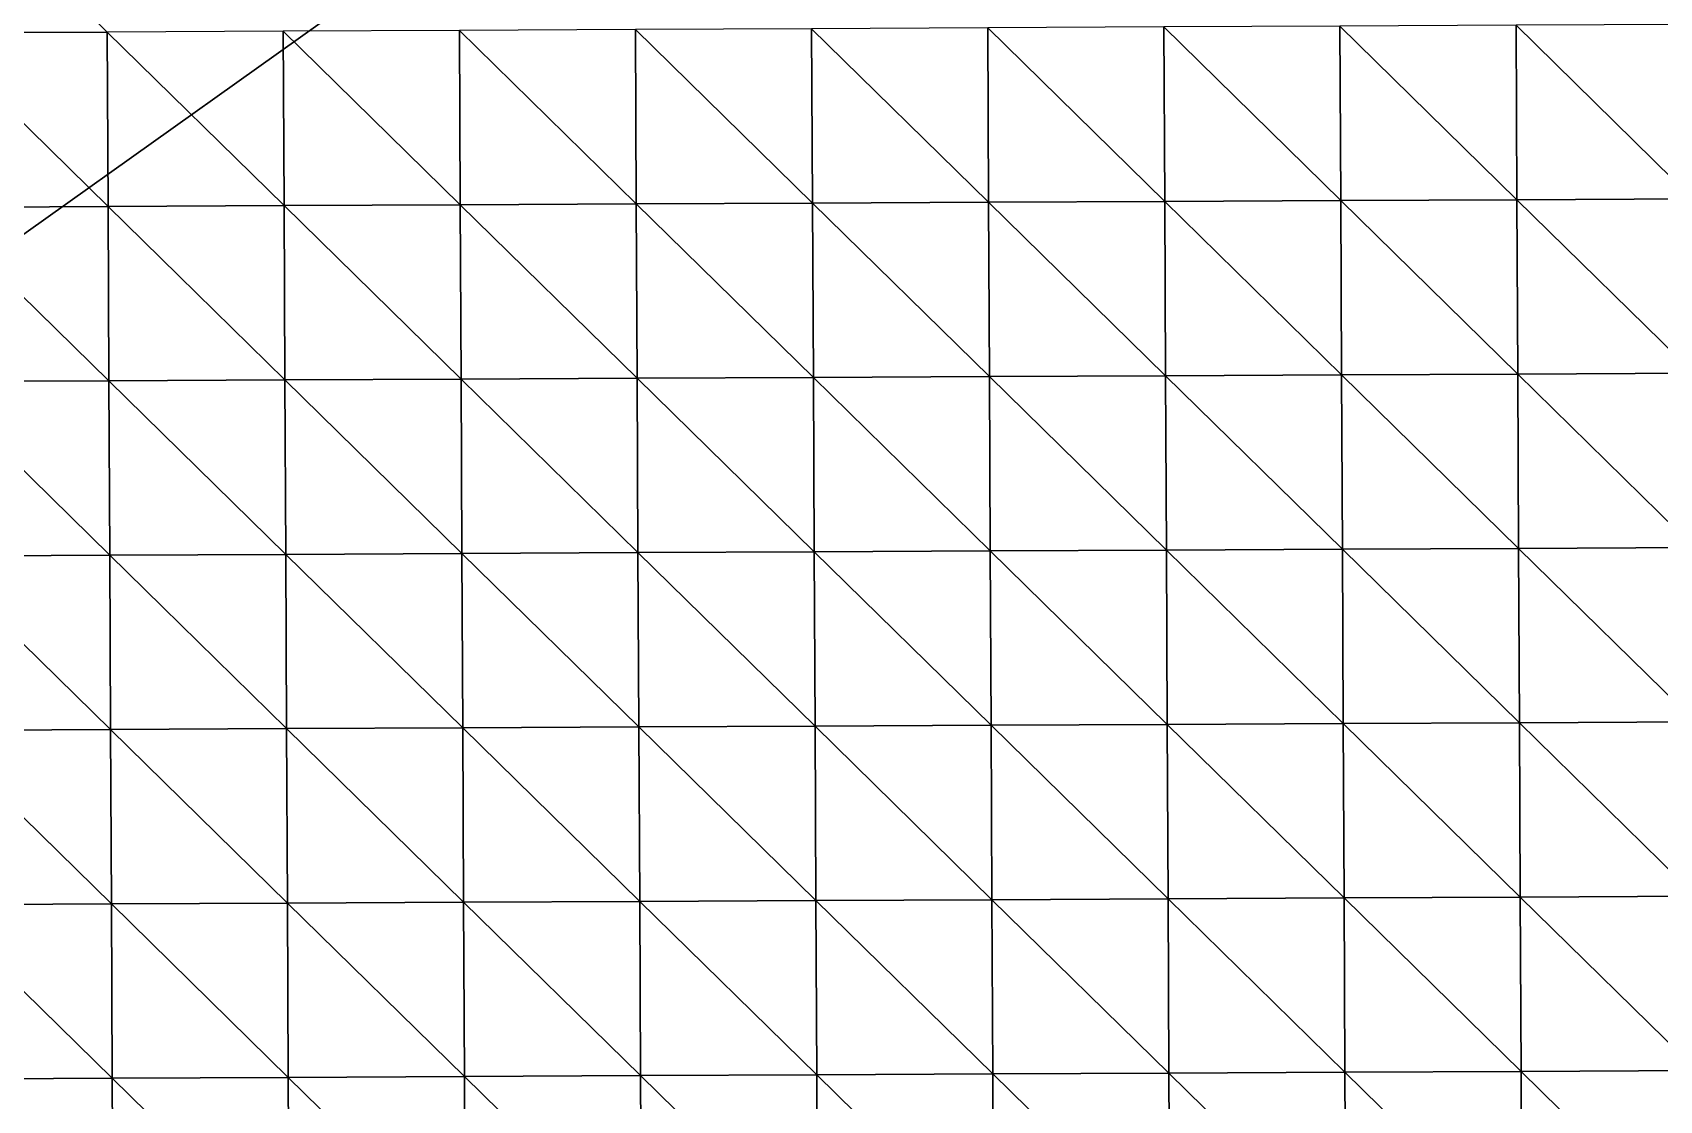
# Model space of a CAD drawing. Extents: x -372 to 678, y -263 to 741.
# Drawn here: x 444.4 to 560.5, y 514.1 to 590.3 of the extents above; entities that cross this region are included whole.
import ezdxf

# ---------------------------------------------------------------- set-up
doc = ezdxf.new("R2010")
doc.units = 0
doc.header["$LTSCALE"] = 0.0254
doc.layers.get('0').update_dxf_attribs({"linetype": 'CONTINUOUS'})
doc.layers.add('LOCATION_SNAPSHOT', color=144, linetype='CONTINUOUS')
doc.layers.add('LOCATION_TERRAIN', color=36, linetype='CONTINUOUS')

# ---------------------------------------------------------------- blocks, each defined once
blk = doc.blocks.new('LOCATION_SNAPSHOT_1')
at = {"color": 8}
mesh = blk.add_polyface(dxfattribs=at)
corners = [(-63.49, 214.77), (675.12, 740.67), (-66.01, 737.09), (677.64, 218.35)]
mesh.append_faces([[corners[k] for k in face] for face in [(0, 1, 2), (1, 0, 3)]], dxfattribs={"vtx0": -1, "color": 8})
blk = doc.blocks.new('LOCATION_TERRAIN_1')
at = {"color": 8}
mesh = blk.add_polyface(dxfattribs=at)
corners = [(449.73, 590.34, 14.01), (437.11, 602.72, 12.52), (437.17, 590.28, 13.12)]
mesh.append_faces([[corners[k] for k in face] for face in [(0, 1, 2)]], dxfattribs={"color": 8})
mesh = blk.add_polyface(dxfattribs=at)
corners = [(525.16, 578.27, 14.17), (525.1, 590.71, 13.86), (512.54, 590.65, 13.98)]
mesh.append_faces([[corners[k] for k in face] for face in [(0, 1, 2)]], dxfattribs={"color": 8})
mesh = blk.add_polyface(dxfattribs=at)
corners = [(537.72, 578.33, 14.27), (537.66, 590.77, 13.74), (525.1, 590.71, 13.86)]
mesh.append_faces([[corners[k] for k in face] for face in [(0, 1, 2)]], dxfattribs={"color": 8})
mesh = blk.add_polyface(dxfattribs=at)
corners = [(537.72, 578.33, 14.27), (525.1, 590.71, 13.86), (525.16, 578.27, 14.17)]
mesh.append_faces([[corners[k] for k in face] for face in [(0, 1, 2)]], dxfattribs={"color": 8})
mesh = blk.add_polyface(dxfattribs=at)
corners = [(550.28, 578.39, 14.47), (550.22, 590.83, 13.81), (537.66, 590.77, 13.74)]
mesh.append_faces([[corners[k] for k in face] for face in [(0, 1, 2)]], dxfattribs={"color": 8})
mesh = blk.add_polyface(dxfattribs=at)
corners = [(550.28, 578.39, 14.47), (537.66, 590.77, 13.74), (537.72, 578.33, 14.27)]
mesh.append_faces([[corners[k] for k in face] for face in [(0, 1, 2)]], dxfattribs={"color": 8})
mesh = blk.add_polyface(dxfattribs=at)
corners = [(562.84, 578.45, 14.8), (562.78, 590.89, 14.14), (550.22, 590.83, 13.81)]
mesh.append_faces([[corners[k] for k in face] for face in [(0, 1, 2)]], dxfattribs={"color": 8})
mesh = blk.add_polyface(dxfattribs=at)
corners = [(562.84, 578.45, 14.8), (550.22, 590.83, 13.81), (550.28, 578.39, 14.47)]
mesh.append_faces([[corners[k] for k in face] for face in [(0, 1, 2)]], dxfattribs={"color": 8})
mesh = blk.add_polyface(dxfattribs=at)
corners = [(449.79, 577.91, 14.5), (449.73, 590.34, 14.01), (437.17, 590.28, 13.12)]
mesh.append_faces([[corners[k] for k in face] for face in [(0, 1, 2)]], dxfattribs={"color": 8})
mesh = blk.add_polyface(dxfattribs=at)
corners = [(449.79, 577.91, 14.5), (437.17, 590.28, 13.12), (437.23, 577.84, 13.73)]
mesh.append_faces([[corners[k] for k in face] for face in [(0, 1, 2)]], dxfattribs={"color": 8})
mesh = blk.add_polyface(dxfattribs=at)
corners = [(462.35, 577.97, 15.28), (462.29, 590.4, 14.89), (449.73, 590.34, 14.01)]
mesh.append_faces([[corners[k] for k in face] for face in [(0, 1, 2)]], dxfattribs={"color": 8})
mesh = blk.add_polyface(dxfattribs=at)
corners = [(462.35, 577.97, 15.28), (449.73, 590.34, 14.01), (449.79, 577.91, 14.5)]
mesh.append_faces([[corners[k] for k in face] for face in [(0, 1, 2)]], dxfattribs={"color": 8})
mesh = blk.add_polyface(dxfattribs=at)
corners = [(474.91, 578.03, 15.42), (474.85, 590.46, 15.14), (462.29, 590.4, 14.89)]
mesh.append_faces([[corners[k] for k in face] for face in [(0, 1, 2)]], dxfattribs={"color": 8})
mesh = blk.add_polyface(dxfattribs=at)
corners = [(474.91, 578.03, 15.42), (462.29, 590.4, 14.89), (462.35, 577.97, 15.28)]
mesh.append_faces([[corners[k] for k in face] for face in [(0, 1, 2)]], dxfattribs={"color": 8})
mesh = blk.add_polyface(dxfattribs=at)
corners = [(487.47, 578.09, 14.88), (487.41, 590.52, 14.71), (474.85, 590.46, 15.14)]
mesh.append_faces([[corners[k] for k in face] for face in [(0, 1, 2)]], dxfattribs={"color": 8})
mesh = blk.add_polyface(dxfattribs=at)
corners = [(487.47, 578.09, 14.88), (474.85, 590.46, 15.14), (474.91, 578.03, 15.42)]
mesh.append_faces([[corners[k] for k in face] for face in [(0, 1, 2)]], dxfattribs={"color": 8})
mesh = blk.add_polyface(dxfattribs=at)
corners = [(500.04, 578.15, 14.33), (499.98, 590.58, 14.27), (487.41, 590.52, 14.71)]
mesh.append_faces([[corners[k] for k in face] for face in [(0, 1, 2)]], dxfattribs={"color": 8})
mesh = blk.add_polyface(dxfattribs=at)
corners = [(500.04, 578.15, 14.33), (487.41, 590.52, 14.71), (487.47, 578.09, 14.88)]
mesh.append_faces([[corners[k] for k in face] for face in [(0, 1, 2)]], dxfattribs={"color": 8})
mesh = blk.add_polyface(dxfattribs=at)
corners = [(512.6, 578.21, 14.07), (512.54, 590.65, 13.98), (499.98, 590.58, 14.27)]
mesh.append_faces([[corners[k] for k in face] for face in [(0, 1, 2)]], dxfattribs={"color": 8})
mesh = blk.add_polyface(dxfattribs=at)
corners = [(512.6, 578.21, 14.07), (499.98, 590.58, 14.27), (500.04, 578.15, 14.33)]
mesh.append_faces([[corners[k] for k in face] for face in [(0, 1, 2)]], dxfattribs={"color": 8})
mesh = blk.add_polyface(dxfattribs=at)
corners = [(525.16, 578.27, 14.17), (512.54, 590.65, 13.98), (512.6, 578.21, 14.07)]
mesh.append_faces([[corners[k] for k in face] for face in [(0, 1, 2)]], dxfattribs={"color": 8})
mesh = blk.add_polyface(dxfattribs=at)
corners = [(449.85, 565.47, 15), (449.79, 577.91, 14.5), (437.23, 577.84, 13.73)]
mesh.append_faces([[corners[k] for k in face] for face in [(0, 1, 2)]], dxfattribs={"color": 8})
mesh = blk.add_polyface(dxfattribs=at)
corners = [(462.41, 565.53, 15.66), (462.35, 577.97, 15.28), (449.79, 577.91, 14.5)]
mesh.append_faces([[corners[k] for k in face] for face in [(0, 1, 2)]], dxfattribs={"color": 8})
mesh = blk.add_polyface(dxfattribs=at)
corners = [(462.41, 565.53, 15.66), (449.79, 577.91, 14.5), (449.85, 565.47, 15)]
mesh.append_faces([[corners[k] for k in face] for face in [(0, 1, 2)]], dxfattribs={"color": 8})
mesh = blk.add_polyface(dxfattribs=at)
corners = [(474.97, 565.59, 15.7), (474.91, 578.03, 15.42), (462.35, 577.97, 15.28)]
mesh.append_faces([[corners[k] for k in face] for face in [(0, 1, 2)]], dxfattribs={"color": 8})
mesh = blk.add_polyface(dxfattribs=at)
corners = [(474.97, 565.59, 15.7), (462.35, 577.97, 15.28), (462.41, 565.53, 15.66)]
mesh.append_faces([[corners[k] for k in face] for face in [(0, 1, 2)]], dxfattribs={"color": 8})
mesh = blk.add_polyface(dxfattribs=at)
corners = [(487.53, 565.65, 15.04), (487.47, 578.09, 14.88), (474.91, 578.03, 15.42)]
mesh.append_faces([[corners[k] for k in face] for face in [(0, 1, 2)]], dxfattribs={"color": 8})
mesh = blk.add_polyface(dxfattribs=at)
corners = [(487.53, 565.65, 15.04), (474.91, 578.03, 15.42), (474.97, 565.59, 15.7)]
mesh.append_faces([[corners[k] for k in face] for face in [(0, 1, 2)]], dxfattribs={"color": 8})
mesh = blk.add_polyface(dxfattribs=at)
corners = [(500.1, 565.71, 14.39), (500.04, 578.15, 14.33), (487.47, 578.09, 14.88)]
mesh.append_faces([[corners[k] for k in face] for face in [(0, 1, 2)]], dxfattribs={"color": 8})
mesh = blk.add_polyface(dxfattribs=at)
corners = [(500.1, 565.71, 14.39), (487.47, 578.09, 14.88), (487.53, 565.65, 15.04)]
mesh.append_faces([[corners[k] for k in face] for face in [(0, 1, 2)]], dxfattribs={"color": 8})
mesh = blk.add_polyface(dxfattribs=at)
corners = [(512.66, 565.77, 14.17), (512.6, 578.21, 14.07), (500.04, 578.15, 14.33)]
mesh.append_faces([[corners[k] for k in face] for face in [(0, 1, 2)]], dxfattribs={"color": 8})
mesh = blk.add_polyface(dxfattribs=at)
corners = [(512.66, 565.77, 14.17), (500.04, 578.15, 14.33), (500.1, 565.71, 14.39)]
mesh.append_faces([[corners[k] for k in face] for face in [(0, 1, 2)]], dxfattribs={"color": 8})
mesh = blk.add_polyface(dxfattribs=at)
corners = [(525.22, 565.83, 14.49), (525.16, 578.27, 14.17), (512.6, 578.21, 14.07)]
mesh.append_faces([[corners[k] for k in face] for face in [(0, 1, 2)]], dxfattribs={"color": 8})
mesh = blk.add_polyface(dxfattribs=at)
corners = [(525.22, 565.83, 14.49), (512.6, 578.21, 14.07), (512.66, 565.77, 14.17)]
mesh.append_faces([[corners[k] for k in face] for face in [(0, 1, 2)]], dxfattribs={"color": 8})
mesh = blk.add_polyface(dxfattribs=at)
corners = [(537.78, 565.89, 14.8), (537.72, 578.33, 14.27), (525.16, 578.27, 14.17)]
mesh.append_faces([[corners[k] for k in face] for face in [(0, 1, 2)]], dxfattribs={"color": 8})
mesh = blk.add_polyface(dxfattribs=at)
corners = [(537.78, 565.89, 14.8), (525.16, 578.27, 14.17), (525.22, 565.83, 14.49)]
mesh.append_faces([[corners[k] for k in face] for face in [(0, 1, 2)]], dxfattribs={"color": 8})
mesh = blk.add_polyface(dxfattribs=at)
corners = [(550.34, 565.95, 15.13), (550.28, 578.39, 14.47), (537.72, 578.33, 14.27)]
mesh.append_faces([[corners[k] for k in face] for face in [(0, 1, 2)]], dxfattribs={"color": 8})
mesh = blk.add_polyface(dxfattribs=at)
corners = [(550.34, 565.95, 15.13), (537.72, 578.33, 14.27), (537.78, 565.89, 14.8)]
mesh.append_faces([[corners[k] for k in face] for face in [(0, 1, 2)]], dxfattribs={"color": 8})
mesh = blk.add_polyface(dxfattribs=at)
corners = [(562.9, 566.02, 15.46), (562.84, 578.45, 14.8), (550.28, 578.39, 14.47)]
mesh.append_faces([[corners[k] for k in face] for face in [(0, 1, 2)]], dxfattribs={"color": 8})
mesh = blk.add_polyface(dxfattribs=at)
corners = [(562.9, 566.02, 15.46), (550.28, 578.39, 14.47), (550.34, 565.95, 15.13)]
mesh.append_faces([[corners[k] for k in face] for face in [(0, 1, 2)]], dxfattribs={"color": 8})
mesh = blk.add_polyface(dxfattribs=at)
corners = [(449.85, 565.47, 15), (437.23, 577.84, 13.73), (437.29, 565.41, 14.33)]
mesh.append_faces([[corners[k] for k in face] for face in [(0, 1, 2)]], dxfattribs={"color": 8})
mesh = blk.add_polyface(dxfattribs=at)
corners = [(449.91, 553.03, 14.87), (449.85, 565.47, 15), (437.29, 565.41, 14.33)]
mesh.append_faces([[corners[k] for k in face] for face in [(0, 1, 2)]], dxfattribs={"color": 8})
mesh = blk.add_polyface(dxfattribs=at)
corners = [(449.91, 553.03, 14.87), (437.29, 565.41, 14.33), (437.35, 552.97, 14.11)]
mesh.append_faces([[corners[k] for k in face] for face in [(0, 1, 2)]], dxfattribs={"color": 8})
mesh = blk.add_polyface(dxfattribs=at)
corners = [(462.47, 553.09, 15.63), (462.41, 565.53, 15.66), (449.85, 565.47, 15)]
mesh.append_faces([[corners[k] for k in face] for face in [(0, 1, 2)]], dxfattribs={"color": 8})
mesh = blk.add_polyface(dxfattribs=at)
corners = [(462.47, 553.09, 15.63), (449.85, 565.47, 15), (449.91, 553.03, 14.87)]
mesh.append_faces([[corners[k] for k in face] for face in [(0, 1, 2)]], dxfattribs={"color": 8})
mesh = blk.add_polyface(dxfattribs=at)
corners = [(475.03, 553.15, 15.76), (474.97, 565.59, 15.7), (462.41, 565.53, 15.66)]
mesh.append_faces([[corners[k] for k in face] for face in [(0, 1, 2)]], dxfattribs={"color": 8})
mesh = blk.add_polyface(dxfattribs=at)
corners = [(475.03, 553.15, 15.76), (462.41, 565.53, 15.66), (462.47, 553.09, 15.63)]
mesh.append_faces([[corners[k] for k in face] for face in [(0, 1, 2)]], dxfattribs={"color": 8})
mesh = blk.add_polyface(dxfattribs=at)
corners = [(487.59, 553.22, 15.21), (487.53, 565.65, 15.04), (474.97, 565.59, 15.7)]
mesh.append_faces([[corners[k] for k in face] for face in [(0, 1, 2)]], dxfattribs={"color": 8})
mesh = blk.add_polyface(dxfattribs=at)
corners = [(487.59, 553.22, 15.21), (474.97, 565.59, 15.7), (475.03, 553.15, 15.76)]
mesh.append_faces([[corners[k] for k in face] for face in [(0, 1, 2)]], dxfattribs={"color": 8})
mesh = blk.add_polyface(dxfattribs=at)
corners = [(500.16, 553.28, 14.65), (500.1, 565.71, 14.39), (487.53, 565.65, 15.04)]
mesh.append_faces([[corners[k] for k in face] for face in [(0, 1, 2)]], dxfattribs={"color": 8})
mesh = blk.add_polyface(dxfattribs=at)
corners = [(500.16, 553.28, 14.65), (487.53, 565.65, 15.04), (487.59, 553.22, 15.21)]
mesh.append_faces([[corners[k] for k in face] for face in [(0, 1, 2)]], dxfattribs={"color": 8})
mesh = blk.add_polyface(dxfattribs=at)
corners = [(512.72, 553.34, 14.44), (512.66, 565.77, 14.17), (500.1, 565.71, 14.39)]
mesh.append_faces([[corners[k] for k in face] for face in [(0, 1, 2)]], dxfattribs={"color": 8})
mesh = blk.add_polyface(dxfattribs=at)
corners = [(512.72, 553.34, 14.44), (500.1, 565.71, 14.39), (500.16, 553.28, 14.65)]
mesh.append_faces([[corners[k] for k in face] for face in [(0, 1, 2)]], dxfattribs={"color": 8})
mesh = blk.add_polyface(dxfattribs=at)
corners = [(525.28, 553.4, 14.67), (525.22, 565.83, 14.49), (512.66, 565.77, 14.17)]
mesh.append_faces([[corners[k] for k in face] for face in [(0, 1, 2)]], dxfattribs={"color": 8})
mesh = blk.add_polyface(dxfattribs=at)
corners = [(525.28, 553.4, 14.67), (512.66, 565.77, 14.17), (512.72, 553.34, 14.44)]
mesh.append_faces([[corners[k] for k in face] for face in [(0, 1, 2)]], dxfattribs={"color": 8})
mesh = blk.add_polyface(dxfattribs=at)
corners = [(537.84, 553.46, 14.9), (537.78, 565.89, 14.8), (525.22, 565.83, 14.49)]
mesh.append_faces([[corners[k] for k in face] for face in [(0, 1, 2)]], dxfattribs={"color": 8})
mesh = blk.add_polyface(dxfattribs=at)
corners = [(537.84, 553.46, 14.9), (525.22, 565.83, 14.49), (525.28, 553.4, 14.67)]
mesh.append_faces([[corners[k] for k in face] for face in [(0, 1, 2)]], dxfattribs={"color": 8})
mesh = blk.add_polyface(dxfattribs=at)
corners = [(550.4, 553.52, 15.21), (550.34, 565.95, 15.13), (537.78, 565.89, 14.8)]
mesh.append_faces([[corners[k] for k in face] for face in [(0, 1, 2)]], dxfattribs={"color": 8})
mesh = blk.add_polyface(dxfattribs=at)
corners = [(550.4, 553.52, 15.21), (537.78, 565.89, 14.8), (537.84, 553.46, 14.9)]
mesh.append_faces([[corners[k] for k in face] for face in [(0, 1, 2)]], dxfattribs={"color": 8})
mesh = blk.add_polyface(dxfattribs=at)
corners = [(562.96, 553.58, 15.64), (562.9, 566.02, 15.46), (550.34, 565.95, 15.13)]
mesh.append_faces([[corners[k] for k in face] for face in [(0, 1, 2)]], dxfattribs={"color": 8})
mesh = blk.add_polyface(dxfattribs=at)
corners = [(562.96, 553.58, 15.64), (550.34, 565.95, 15.13), (550.4, 553.52, 15.21)]
mesh.append_faces([[corners[k] for k in face] for face in [(0, 1, 2)]], dxfattribs={"color": 8})
mesh = blk.add_polyface(dxfattribs=at)
corners = [(563.02, 541.14, 15.8), (562.96, 553.58, 15.64), (550.4, 553.52, 15.21)]
mesh.append_faces([[corners[k] for k in face] for face in [(0, 1, 2)]], dxfattribs={"color": 8})
mesh = blk.add_polyface(dxfattribs=at)
corners = [(449.97, 540.6, 14.71), (449.91, 553.03, 14.87), (437.35, 552.97, 14.11)]
mesh.append_faces([[corners[k] for k in face] for face in [(0, 1, 2)]], dxfattribs={"color": 8})
mesh = blk.add_polyface(dxfattribs=at)
corners = [(449.97, 540.6, 14.71), (437.35, 552.97, 14.11), (437.41, 540.54, 13.84)]
mesh.append_faces([[corners[k] for k in face] for face in [(0, 1, 2)]], dxfattribs={"color": 8})
mesh = blk.add_polyface(dxfattribs=at)
corners = [(462.53, 540.66, 15.58), (462.47, 553.09, 15.63), (449.91, 553.03, 14.87)]
mesh.append_faces([[corners[k] for k in face] for face in [(0, 1, 2)]], dxfattribs={"color": 8})
mesh = blk.add_polyface(dxfattribs=at)
corners = [(462.53, 540.66, 15.58), (449.91, 553.03, 14.87), (449.97, 540.6, 14.71)]
mesh.append_faces([[corners[k] for k in face] for face in [(0, 1, 2)]], dxfattribs={"color": 8})
mesh = blk.add_polyface(dxfattribs=at)
corners = [(475.09, 540.72, 15.82), (475.03, 553.15, 15.76), (462.47, 553.09, 15.63)]
mesh.append_faces([[corners[k] for k in face] for face in [(0, 1, 2)]], dxfattribs={"color": 8})
mesh = blk.add_polyface(dxfattribs=at)
corners = [(475.09, 540.72, 15.82), (462.47, 553.09, 15.63), (462.53, 540.66, 15.58)]
mesh.append_faces([[corners[k] for k in face] for face in [(0, 1, 2)]], dxfattribs={"color": 8})
mesh = blk.add_polyface(dxfattribs=at)
corners = [(487.65, 540.78, 15.37), (487.59, 553.22, 15.21), (475.03, 553.15, 15.76)]
mesh.append_faces([[corners[k] for k in face] for face in [(0, 1, 2)]], dxfattribs={"color": 8})
mesh = blk.add_polyface(dxfattribs=at)
corners = [(487.65, 540.78, 15.37), (475.03, 553.15, 15.76), (475.09, 540.72, 15.82)]
mesh.append_faces([[corners[k] for k in face] for face in [(0, 1, 2)]], dxfattribs={"color": 8})
mesh = blk.add_polyface(dxfattribs=at)
corners = [(500.22, 540.84, 14.92), (500.16, 553.28, 14.65), (487.59, 553.22, 15.21)]
mesh.append_faces([[corners[k] for k in face] for face in [(0, 1, 2)]], dxfattribs={"color": 8})
mesh = blk.add_polyface(dxfattribs=at)
corners = [(500.22, 540.84, 14.92), (487.59, 553.22, 15.21), (487.65, 540.78, 15.37)]
mesh.append_faces([[corners[k] for k in face] for face in [(0, 1, 2)]], dxfattribs={"color": 8})
mesh = blk.add_polyface(dxfattribs=at)
corners = [(512.78, 540.9, 14.72), (512.72, 553.34, 14.44), (500.16, 553.28, 14.65)]
mesh.append_faces([[corners[k] for k in face] for face in [(0, 1, 2)]], dxfattribs={"color": 8})
mesh = blk.add_polyface(dxfattribs=at)
corners = [(512.78, 540.9, 14.72), (500.16, 553.28, 14.65), (500.22, 540.84, 14.92)]
mesh.append_faces([[corners[k] for k in face] for face in [(0, 1, 2)]], dxfattribs={"color": 8})
mesh = blk.add_polyface(dxfattribs=at)
corners = [(525.34, 540.96, 14.84), (525.28, 553.4, 14.67), (512.72, 553.34, 14.44)]
mesh.append_faces([[corners[k] for k in face] for face in [(0, 1, 2)]], dxfattribs={"color": 8})
mesh = blk.add_polyface(dxfattribs=at)
corners = [(525.34, 540.96, 14.84), (512.72, 553.34, 14.44), (512.78, 540.9, 14.72)]
mesh.append_faces([[corners[k] for k in face] for face in [(0, 1, 2)]], dxfattribs={"color": 8})
mesh = blk.add_polyface(dxfattribs=at)
corners = [(537.9, 541.02, 14.96), (537.84, 553.46, 14.9), (525.28, 553.4, 14.67)]
mesh.append_faces([[corners[k] for k in face] for face in [(0, 1, 2)]], dxfattribs={"color": 8})
mesh = blk.add_polyface(dxfattribs=at)
corners = [(537.9, 541.02, 14.96), (525.28, 553.4, 14.67), (525.34, 540.96, 14.84)]
mesh.append_faces([[corners[k] for k in face] for face in [(0, 1, 2)]], dxfattribs={"color": 8})
mesh = blk.add_polyface(dxfattribs=at)
corners = [(550.46, 541.08, 15.26), (550.4, 553.52, 15.21), (537.84, 553.46, 14.9)]
mesh.append_faces([[corners[k] for k in face] for face in [(0, 1, 2)]], dxfattribs={"color": 8})
mesh = blk.add_polyface(dxfattribs=at)
corners = [(550.46, 541.08, 15.26), (537.84, 553.46, 14.9), (537.9, 541.02, 14.96)]
mesh.append_faces([[corners[k] for k in face] for face in [(0, 1, 2)]], dxfattribs={"color": 8})
mesh = blk.add_polyface(dxfattribs=at)
corners = [(563.02, 541.14, 15.8), (550.4, 553.52, 15.21), (550.46, 541.08, 15.26)]
mesh.append_faces([[corners[k] for k in face] for face in [(0, 1, 2)]], dxfattribs={"color": 8})
mesh = blk.add_polyface(dxfattribs=at)
corners = [(487.72, 528.34, 15.53), (487.65, 540.78, 15.37), (475.09, 540.72, 15.82)]
mesh.append_faces([[corners[k] for k in face] for face in [(0, 1, 2)]], dxfattribs={"color": 8})
mesh = blk.add_polyface(dxfattribs=at)
corners = [(500.28, 528.4, 15.18), (500.22, 540.84, 14.92), (487.65, 540.78, 15.37)]
mesh.append_faces([[corners[k] for k in face] for face in [(0, 1, 2)]], dxfattribs={"color": 8})
mesh = blk.add_polyface(dxfattribs=at)
corners = [(500.28, 528.4, 15.18), (487.65, 540.78, 15.37), (487.72, 528.34, 15.53)]
mesh.append_faces([[corners[k] for k in face] for face in [(0, 1, 2)]], dxfattribs={"color": 8})
mesh = blk.add_polyface(dxfattribs=at)
corners = [(512.84, 528.46, 15), (512.78, 540.9, 14.72), (500.22, 540.84, 14.92)]
mesh.append_faces([[corners[k] for k in face] for face in [(0, 1, 2)]], dxfattribs={"color": 8})
mesh = blk.add_polyface(dxfattribs=at)
corners = [(512.84, 528.46, 15), (500.22, 540.84, 14.92), (500.28, 528.4, 15.18)]
mesh.append_faces([[corners[k] for k in face] for face in [(0, 1, 2)]], dxfattribs={"color": 8})
mesh = blk.add_polyface(dxfattribs=at)
corners = [(525.4, 528.52, 15.01), (525.34, 540.96, 14.84), (512.78, 540.9, 14.72)]
mesh.append_faces([[corners[k] for k in face] for face in [(0, 1, 2)]], dxfattribs={"color": 8})
mesh = blk.add_polyface(dxfattribs=at)
corners = [(525.4, 528.52, 15.01), (512.78, 540.9, 14.72), (512.84, 528.46, 15)]
mesh.append_faces([[corners[k] for k in face] for face in [(0, 1, 2)]], dxfattribs={"color": 8})
mesh = blk.add_polyface(dxfattribs=at)
corners = [(537.96, 528.59, 15.02), (537.9, 541.02, 14.96), (525.34, 540.96, 14.84)]
mesh.append_faces([[corners[k] for k in face] for face in [(0, 1, 2)]], dxfattribs={"color": 8})
mesh = blk.add_polyface(dxfattribs=at)
corners = [(537.96, 528.59, 15.02), (525.34, 540.96, 14.84), (525.4, 528.52, 15.01)]
mesh.append_faces([[corners[k] for k in face] for face in [(0, 1, 2)]], dxfattribs={"color": 8})
mesh = blk.add_polyface(dxfattribs=at)
corners = [(550.52, 528.65, 15.3), (550.46, 541.08, 15.26), (537.9, 541.02, 14.96)]
mesh.append_faces([[corners[k] for k in face] for face in [(0, 1, 2)]], dxfattribs={"color": 8})
mesh = blk.add_polyface(dxfattribs=at)
corners = [(550.52, 528.65, 15.3), (537.9, 541.02, 14.96), (537.96, 528.59, 15.02)]
mesh.append_faces([[corners[k] for k in face] for face in [(0, 1, 2)]], dxfattribs={"color": 8})
mesh = blk.add_polyface(dxfattribs=at)
corners = [(563.08, 528.71, 15.95), (563.02, 541.14, 15.8), (550.46, 541.08, 15.26)]
mesh.append_faces([[corners[k] for k in face] for face in [(0, 1, 2)]], dxfattribs={"color": 8})
mesh = blk.add_polyface(dxfattribs=at)
corners = [(563.08, 528.71, 15.95), (550.46, 541.08, 15.26), (550.52, 528.65, 15.3)]
mesh.append_faces([[corners[k] for k in face] for face in [(0, 1, 2)]], dxfattribs={"color": 8})
mesh = blk.add_polyface(dxfattribs=at)
corners = [(450.03, 528.16, 14.54), (449.97, 540.6, 14.71), (437.41, 540.54, 13.84)]
mesh.append_faces([[corners[k] for k in face] for face in [(0, 1, 2)]], dxfattribs={"color": 8})
mesh = blk.add_polyface(dxfattribs=at)
corners = [(450.03, 528.16, 14.54), (437.41, 540.54, 13.84), (437.47, 528.1, 13.56)]
mesh.append_faces([[corners[k] for k in face] for face in [(0, 1, 2)]], dxfattribs={"color": 8})
mesh = blk.add_polyface(dxfattribs=at)
corners = [(462.59, 528.22, 15.52), (462.53, 540.66, 15.58), (449.97, 540.6, 14.71)]
mesh.append_faces([[corners[k] for k in face] for face in [(0, 1, 2)]], dxfattribs={"color": 8})
mesh = blk.add_polyface(dxfattribs=at)
corners = [(462.59, 528.22, 15.52), (449.97, 540.6, 14.71), (450.03, 528.16, 14.54)]
mesh.append_faces([[corners[k] for k in face] for face in [(0, 1, 2)]], dxfattribs={"color": 8})
mesh = blk.add_polyface(dxfattribs=at)
corners = [(475.15, 528.28, 15.87), (475.09, 540.72, 15.82), (462.53, 540.66, 15.58)]
mesh.append_faces([[corners[k] for k in face] for face in [(0, 1, 2)]], dxfattribs={"color": 8})
mesh = blk.add_polyface(dxfattribs=at)
corners = [(475.15, 528.28, 15.87), (462.53, 540.66, 15.58), (462.59, 528.22, 15.52)]
mesh.append_faces([[corners[k] for k in face] for face in [(0, 1, 2)]], dxfattribs={"color": 8})
mesh = blk.add_polyface(dxfattribs=at)
corners = [(487.72, 528.34, 15.53), (475.09, 540.72, 15.82), (475.15, 528.28, 15.87)]
mesh.append_faces([[corners[k] for k in face] for face in [(0, 1, 2)]], dxfattribs={"color": 8})
mesh = blk.add_polyface(dxfattribs=at)
corners = [(450.09, 515.72, 14.23), (450.03, 528.16, 14.54), (437.47, 528.1, 13.56)]
mesh.append_faces([[corners[k] for k in face] for face in [(0, 1, 2)]], dxfattribs={"color": 8})
mesh = blk.add_polyface(dxfattribs=at)
corners = [(450.09, 515.72, 14.23), (437.47, 528.1, 13.56), (437.53, 515.66, 13.24)]
mesh.append_faces([[corners[k] for k in face] for face in [(0, 1, 2)]], dxfattribs={"color": 8})
mesh = blk.add_polyface(dxfattribs=at)
corners = [(462.65, 515.79, 15.22), (462.59, 528.22, 15.52), (450.03, 528.16, 14.54)]
mesh.append_faces([[corners[k] for k in face] for face in [(0, 1, 2)]], dxfattribs={"color": 8})
mesh = blk.add_polyface(dxfattribs=at)
corners = [(462.65, 515.79, 15.22), (450.03, 528.16, 14.54), (450.09, 515.72, 14.23)]
mesh.append_faces([[corners[k] for k in face] for face in [(0, 1, 2)]], dxfattribs={"color": 8})
mesh = blk.add_polyface(dxfattribs=at)
corners = [(475.21, 515.85, 15.72), (475.15, 528.28, 15.87), (462.59, 528.22, 15.52)]
mesh.append_faces([[corners[k] for k in face] for face in [(0, 1, 2)]], dxfattribs={"color": 8})
mesh = blk.add_polyface(dxfattribs=at)
corners = [(475.21, 515.85, 15.72), (462.59, 528.22, 15.52), (462.65, 515.79, 15.22)]
mesh.append_faces([[corners[k] for k in face] for face in [(0, 1, 2)]], dxfattribs={"color": 8})
mesh = blk.add_polyface(dxfattribs=at)
corners = [(487.78, 515.91, 15.68), (487.72, 528.34, 15.53), (475.15, 528.28, 15.87)]
mesh.append_faces([[corners[k] for k in face] for face in [(0, 1, 2)]], dxfattribs={"color": 8})
mesh = blk.add_polyface(dxfattribs=at)
corners = [(487.78, 515.91, 15.68), (475.15, 528.28, 15.87), (475.21, 515.85, 15.72)]
mesh.append_faces([[corners[k] for k in face] for face in [(0, 1, 2)]], dxfattribs={"color": 8})
mesh = blk.add_polyface(dxfattribs=at)
corners = [(500.34, 515.97, 15.64), (500.28, 528.4, 15.18), (487.72, 528.34, 15.53)]
mesh.append_faces([[corners[k] for k in face] for face in [(0, 1, 2)]], dxfattribs={"color": 8})
mesh = blk.add_polyface(dxfattribs=at)
corners = [(500.34, 515.97, 15.64), (487.72, 528.34, 15.53), (487.78, 515.91, 15.68)]
mesh.append_faces([[corners[k] for k in face] for face in [(0, 1, 2)]], dxfattribs={"color": 8})
mesh = blk.add_polyface(dxfattribs=at)
corners = [(512.9, 516.03, 15.62), (512.84, 528.46, 15), (500.28, 528.4, 15.18)]
mesh.append_faces([[corners[k] for k in face] for face in [(0, 1, 2)]], dxfattribs={"color": 8})
mesh = blk.add_polyface(dxfattribs=at)
corners = [(512.9, 516.03, 15.62), (500.28, 528.4, 15.18), (500.34, 515.97, 15.64)]
mesh.append_faces([[corners[k] for k in face] for face in [(0, 1, 2)]], dxfattribs={"color": 8})
mesh = blk.add_polyface(dxfattribs=at)
corners = [(525.46, 516.09, 15.62), (525.4, 528.52, 15.01), (512.84, 528.46, 15)]
mesh.append_faces([[corners[k] for k in face] for face in [(0, 1, 2)]], dxfattribs={"color": 8})
mesh = blk.add_polyface(dxfattribs=at)
corners = [(525.46, 516.09, 15.62), (512.84, 528.46, 15), (512.9, 516.03, 15.62)]
mesh.append_faces([[corners[k] for k in face] for face in [(0, 1, 2)]], dxfattribs={"color": 8})
mesh = blk.add_polyface(dxfattribs=at)
corners = [(538.02, 516.15, 15.62), (537.96, 528.59, 15.02), (525.4, 528.52, 15.01)]
mesh.append_faces([[corners[k] for k in face] for face in [(0, 1, 2)]], dxfattribs={"color": 8})
mesh = blk.add_polyface(dxfattribs=at)
corners = [(538.02, 516.15, 15.62), (525.4, 528.52, 15.01), (525.46, 516.09, 15.62)]
mesh.append_faces([[corners[k] for k in face] for face in [(0, 1, 2)]], dxfattribs={"color": 8})
mesh = blk.add_polyface(dxfattribs=at)
corners = [(550.58, 516.21, 15.73), (550.52, 528.65, 15.3), (537.96, 528.59, 15.02)]
mesh.append_faces([[corners[k] for k in face] for face in [(0, 1, 2)]], dxfattribs={"color": 8})
mesh = blk.add_polyface(dxfattribs=at)
corners = [(550.58, 516.21, 15.73), (537.96, 528.59, 15.02), (538.02, 516.15, 15.62)]
mesh.append_faces([[corners[k] for k in face] for face in [(0, 1, 2)]], dxfattribs={"color": 8})
mesh = blk.add_polyface(dxfattribs=at)
corners = [(563.14, 516.27, 16), (563.08, 528.71, 15.95), (550.52, 528.65, 15.3)]
mesh.append_faces([[corners[k] for k in face] for face in [(0, 1, 2)]], dxfattribs={"color": 8})
mesh = blk.add_polyface(dxfattribs=at)
corners = [(563.14, 516.27, 16), (550.52, 528.65, 15.3), (550.58, 516.21, 15.73)]
mesh.append_faces([[corners[k] for k in face] for face in [(0, 1, 2)]], dxfattribs={"color": 8})
mesh = blk.add_polyface(dxfattribs=at)
corners = [(450.15, 503.29, 13.9), (450.09, 515.72, 14.23), (437.53, 515.66, 13.24)]
mesh.append_faces([[corners[k] for k in face] for face in [(0, 1, 2)]], dxfattribs={"color": 8})
mesh = blk.add_polyface(dxfattribs=at)
corners = [(450.15, 503.29, 13.9), (437.53, 515.66, 13.24), (437.59, 503.23, 12.91)]
mesh.append_faces([[corners[k] for k in face] for face in [(0, 1, 2)]], dxfattribs={"color": 8})
mesh = blk.add_polyface(dxfattribs=at)
corners = [(462.71, 503.35, 14.89), (462.65, 515.79, 15.22), (450.09, 515.72, 14.23)]
mesh.append_faces([[corners[k] for k in face] for face in [(0, 1, 2)]], dxfattribs={"color": 8})
mesh = blk.add_polyface(dxfattribs=at)
corners = [(462.71, 503.35, 14.89), (450.09, 515.72, 14.23), (450.15, 503.29, 13.9)]
mesh.append_faces([[corners[k] for k in face] for face in [(0, 1, 2)]], dxfattribs={"color": 8})
mesh = blk.add_polyface(dxfattribs=at)
corners = [(475.27, 503.41, 15.54), (475.21, 515.85, 15.72), (462.65, 515.79, 15.22)]
mesh.append_faces([[corners[k] for k in face] for face in [(0, 1, 2)]], dxfattribs={"color": 8})
mesh = blk.add_polyface(dxfattribs=at)
corners = [(475.27, 503.41, 15.54), (462.65, 515.79, 15.22), (462.71, 503.35, 14.89)]
mesh.append_faces([[corners[k] for k in face] for face in [(0, 1, 2)]], dxfattribs={"color": 8})
mesh = blk.add_polyface(dxfattribs=at)
corners = [(487.84, 503.47, 15.83), (487.78, 515.91, 15.68), (475.21, 515.85, 15.72)]
mesh.append_faces([[corners[k] for k in face] for face in [(0, 1, 2)]], dxfattribs={"color": 8})
mesh = blk.add_polyface(dxfattribs=at)
corners = [(487.84, 503.47, 15.83), (475.21, 515.85, 15.72), (475.27, 503.41, 15.54)]
mesh.append_faces([[corners[k] for k in face] for face in [(0, 1, 2)]], dxfattribs={"color": 8})
mesh = blk.add_polyface(dxfattribs=at)
corners = [(500.4, 503.53, 16.12), (500.34, 515.97, 15.64), (487.78, 515.91, 15.68)]
mesh.append_faces([[corners[k] for k in face] for face in [(0, 1, 2)]], dxfattribs={"color": 8})
mesh = blk.add_polyface(dxfattribs=at)
corners = [(500.4, 503.53, 16.12), (487.78, 515.91, 15.68), (487.84, 503.47, 15.83)]
mesh.append_faces([[corners[k] for k in face] for face in [(0, 1, 2)]], dxfattribs={"color": 8})
mesh = blk.add_polyface(dxfattribs=at)
corners = [(512.96, 503.59, 16.28), (512.9, 516.03, 15.62), (500.34, 515.97, 15.64)]
mesh.append_faces([[corners[k] for k in face] for face in [(0, 1, 2)]], dxfattribs={"color": 8})
mesh = blk.add_polyface(dxfattribs=at)
corners = [(512.96, 503.59, 16.28), (500.34, 515.97, 15.64), (500.4, 503.53, 16.12)]
mesh.append_faces([[corners[k] for k in face] for face in [(0, 1, 2)]], dxfattribs={"color": 8})
mesh = blk.add_polyface(dxfattribs=at)
corners = [(525.52, 503.65, 16.28), (525.46, 516.09, 15.62), (512.9, 516.03, 15.62)]
mesh.append_faces([[corners[k] for k in face] for face in [(0, 1, 2)]], dxfattribs={"color": 8})
mesh = blk.add_polyface(dxfattribs=at)
corners = [(525.52, 503.65, 16.28), (512.9, 516.03, 15.62), (512.96, 503.59, 16.28)]
mesh.append_faces([[corners[k] for k in face] for face in [(0, 1, 2)]], dxfattribs={"color": 8})
mesh = blk.add_polyface(dxfattribs=at)
corners = [(538.08, 503.71, 16.28), (538.02, 516.15, 15.62), (525.46, 516.09, 15.62)]
mesh.append_faces([[corners[k] for k in face] for face in [(0, 1, 2)]], dxfattribs={"color": 8})
mesh = blk.add_polyface(dxfattribs=at)
corners = [(538.08, 503.71, 16.28), (525.46, 516.09, 15.62), (525.52, 503.65, 16.28)]
mesh.append_faces([[corners[k] for k in face] for face in [(0, 1, 2)]], dxfattribs={"color": 8})
mesh = blk.add_polyface(dxfattribs=at)
corners = [(550.64, 503.77, 16.21), (550.58, 516.21, 15.73), (538.02, 516.15, 15.62)]
mesh.append_faces([[corners[k] for k in face] for face in [(0, 1, 2)]], dxfattribs={"color": 8})
mesh = blk.add_polyface(dxfattribs=at)
corners = [(550.64, 503.77, 16.21), (538.02, 516.15, 15.62), (538.08, 503.71, 16.28)]
mesh.append_faces([[corners[k] for k in face] for face in [(0, 1, 2)]], dxfattribs={"color": 8})
mesh = blk.add_polyface(dxfattribs=at)
corners = [(563.2, 503.83, 16.05), (563.14, 516.27, 16), (550.58, 516.21, 15.73)]
mesh.append_faces([[corners[k] for k in face] for face in [(0, 1, 2)]], dxfattribs={"color": 8})
mesh = blk.add_polyface(dxfattribs=at)
corners = [(563.2, 503.83, 16.05), (550.58, 516.21, 15.73), (550.64, 503.77, 16.21)]
mesh.append_faces([[corners[k] for k in face] for face in [(0, 1, 2)]], dxfattribs={"color": 8})

msp = doc.modelspace()

# ---------------------------------------------------------------- block references
at = {"layer": 'LOCATION_SNAPSHOT', "color": 0}
msp.add_blockref('LOCATION_SNAPSHOT_1', (0, 0), dxfattribs=at)
at = {"layer": 'LOCATION_TERRAIN', "color": 0}
msp.add_blockref('LOCATION_TERRAIN_1', (0, 0), dxfattribs=at)

doc.saveas('drawing.dxf')
